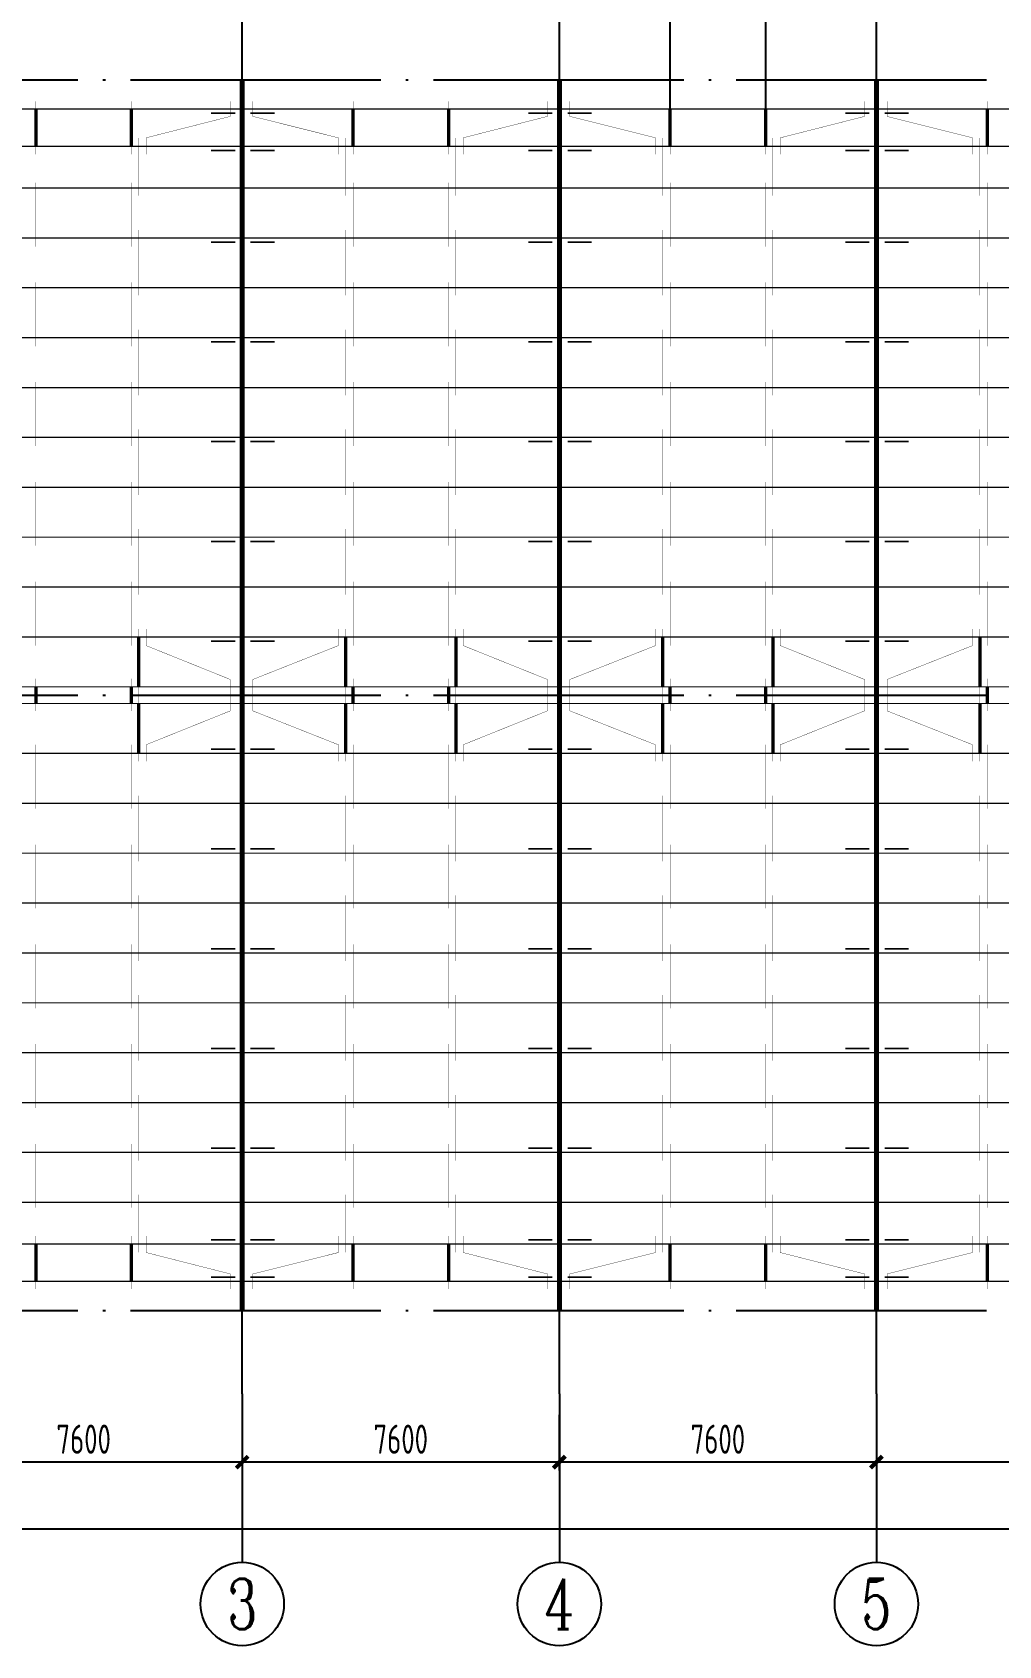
# Model space of a CAD drawing. Extents: x -3102990 to -851544, y -5293060 to -2540151.
# Drawn here: x -1889834 to -1878252, y -2656577 to -2637241 of the extents above; entities that cross this region are included whole.
import ezdxf
from ezdxf.enums import TextEntityAlignment as Align

# ---------------------------------------------------------------- set-up
doc = ezdxf.new("R2010")
doc.units = 0
doc.header["$LTSCALE"] = 1000
doc.header["$PDMODE"] = 1
for name, pattern in [('2', [16, 12.5, -1.5, 0.5, -1.5]), ('DASH', [0.35, 0.25, -0.1]), ('DOTE', [2.42, 2, -0.2, 0.02, -0.2])]:
    doc.linetypes.add(name, pattern=pattern)
doc.layers.get('0').update_dxf_attribs({"linetype": 'CONTINUOUS'})
doc.layers.get('Defpoints').update_dxf_attribs({"linetype": 'CONTINUOUS'})
for name, color, linetype in [('AXIS', 253, 'DOTE'), ('DIM', 3, 'CONTINUOUS'), ('NUM', 7, 'CONTINUOUS'), ('REIN', 1, 'CONTINUOUS')]:
    doc.layers.add(name, color=color, linetype=linetype)
doc.styles.add('TSSD_Axis', font='Complex.shx', dxfattribs={"width": 0.7, "bigfont": 'hztxt.shx'})
doc.styles.add('TSSD_Dimension', font='tssdeng.shx', dxfattribs={"width": 0.7, "bigfont": 'Hztxt.shx'})
doc.dimstyles.new('TSSD_200_100', dxfattribs={"dimtxt": 350, "dimasz": 100, "dimexe": 100, "dimexo": 250, "dimgap": 100, "dimtad": 1, "dimdec": 0, "dimlfac": 2, "dimzin": 0, "dimdsep": 46, "dimtxsty": 'TSSD_Dimension', "dimblk": 'ARCHTICK', "dimcen": 0, "dimdle": 100, "dimclrt": 7, "dimadec": 0, "dimazin": 0, "dimtfac": 1, "dimtdec": 0, "dimtix": 1, "dimtmove": 2, "dimatfit": 3, "dimfxl": 1, "dimtolj": 1, "dimtzin": 0, "dimarcsym": 0})

# ---------------------------------------------------------------- blocks, each defined once
blk = doc.blocks.new('ts_axno')
at = {"color": 0, "linetype": 'ByBlock', "lineweight": -2}
blk.add_circle((0, 0), 0.5, dxfattribs=at)
at = {"color": 0, "linetype": 'ByBlock', "lineweight": -2, "style": 'TSSD_Axis', "width": 0.7}
blk.add_attdef('A', text='', height=0.6, dxfattribs=at).set_placement((0, 0), align=Align.MIDDLE_CENTER)
blk = doc.blocks.new('_ArchTick')
at = {"color": 0, "const_width": 0.5}
blk.add_lwpolyline([(-0.71, -0.71), (0.71, 0.71)], dxfattribs=at)
blk = doc.blocks.new('*D1591')
at = {"layer": 'Defpoints', "color": 0, "ltscale": 1.5}
for p in [(-1879718, -2653560), (-1875918, -2653560), (-1879718, -2654377)]:
    blk.add_point(p, dxfattribs=at)
at = {"layer": 'DIM', "color": 0, "lineweight": -2, "ltscale": 1.5}
for p, q in [((-1879718, -2653810), (-1879718, -2654477)), ((-1875918, -2653810), (-1875918, -2654477)), ((-1875818, -2654377), (-1879818, -2654377))]:
    blk.add_line(p, q, dxfattribs=at)
at = {"layer": 'DIM', "color": 0, "lineweight": -2, "ltscale": 1.5, "xscale": 100, "yscale": 100, "zscale": 100, "rotation": 180}
blk.add_blockref('_ArchTick', (-1879718, -2654377), dxfattribs=at)
at = {"layer": 'DIM', "color": 0, "lineweight": -2, "ltscale": 1.5, "xscale": 100, "yscale": 100, "zscale": 100}
blk.add_blockref('_ArchTick', (-1875918, -2654377), dxfattribs=at)
at = {"layer": 'DIM', "color": 7, "ltscale": 1.5, "insert": (-1877818, -2654102), "char_height": 350, "attachment_point": 5, "style": 'TSSD_Dimension'}
blk.add_mtext('\\A1;7600', dxfattribs=at)
blk = doc.blocks.new('*D1592')
at = {"layer": 'Defpoints', "color": 0, "ltscale": 1.5}
for p in [(-1883518, -2653560), (-1879718, -2653560), (-1883518, -2654377)]:
    blk.add_point(p, dxfattribs=at)
at = {"layer": 'DIM', "color": 0, "lineweight": -2, "ltscale": 1.5}
for p, q in [((-1883518, -2653810), (-1883518, -2654477)), ((-1879718, -2653810), (-1879718, -2654477)), ((-1879618, -2654377), (-1883618, -2654377))]:
    blk.add_line(p, q, dxfattribs=at)
at = {"layer": 'DIM', "color": 0, "lineweight": -2, "ltscale": 1.5, "xscale": 100, "yscale": 100, "zscale": 100, "rotation": 180}
blk.add_blockref('_ArchTick', (-1883518, -2654377), dxfattribs=at)
at = {"layer": 'DIM', "color": 0, "lineweight": -2, "ltscale": 1.5, "xscale": 100, "yscale": 100, "zscale": 100}
blk.add_blockref('_ArchTick', (-1879718, -2654377), dxfattribs=at)
at = {"layer": 'DIM', "color": 7, "ltscale": 1.5, "insert": (-1881618, -2654102), "char_height": 350, "attachment_point": 5, "style": 'TSSD_Dimension'}
blk.add_mtext('\\A1;7600', dxfattribs=at)
blk = doc.blocks.new('*D1593')
at = {"layer": 'Defpoints', "color": 0, "ltscale": 1.5}
for p in [(-1887318, -2653560), (-1883518, -2653560), (-1887318, -2654377)]:
    blk.add_point(p, dxfattribs=at)
at = {"layer": 'DIM', "color": 0, "lineweight": -2, "ltscale": 1.5}
for p, q in [((-1887318, -2653810), (-1887318, -2654477)), ((-1883518, -2653810), (-1883518, -2654477)), ((-1883418, -2654377), (-1887418, -2654377))]:
    blk.add_line(p, q, dxfattribs=at)
at = {"layer": 'DIM', "color": 0, "lineweight": -2, "ltscale": 1.5, "xscale": 100, "yscale": 100, "zscale": 100, "rotation": 180}
blk.add_blockref('_ArchTick', (-1887318, -2654377), dxfattribs=at)
at = {"layer": 'DIM', "color": 0, "lineweight": -2, "ltscale": 1.5, "xscale": 100, "yscale": 100, "zscale": 100}
blk.add_blockref('_ArchTick', (-1883518, -2654377), dxfattribs=at)
at = {"layer": 'DIM', "color": 7, "ltscale": 1.5, "insert": (-1885418, -2654102), "char_height": 350, "attachment_point": 5, "style": 'TSSD_Dimension'}
blk.add_mtext('\\A1;7600', dxfattribs=at)
blk = doc.blocks.new('*D1594')
at = {"layer": 'Defpoints', "color": 0, "ltscale": 1.5}
for p in [(-1891118, -2653560), (-1887318, -2653560), (-1891118, -2654377)]:
    blk.add_point(p, dxfattribs=at)
at = {"layer": 'DIM', "color": 0, "lineweight": -2, "ltscale": 1.5}
for p, q in [((-1891118, -2653810), (-1891118, -2654477)), ((-1887318, -2653810), (-1887318, -2654477)), ((-1887218, -2654377), (-1891218, -2654377))]:
    blk.add_line(p, q, dxfattribs=at)
at = {"layer": 'DIM', "color": 0, "lineweight": -2, "ltscale": 1.5, "xscale": 100, "yscale": 100, "zscale": 100, "rotation": 180}
blk.add_blockref('_ArchTick', (-1891118, -2654377), dxfattribs=at)
at = {"layer": 'DIM', "color": 0, "lineweight": -2, "ltscale": 1.5, "xscale": 100, "yscale": 100, "zscale": 100}
blk.add_blockref('_ArchTick', (-1887318, -2654377), dxfattribs=at)
at = {"layer": 'DIM', "color": 7, "ltscale": 1.5, "insert": (-1889218, -2654102), "char_height": 350, "attachment_point": 5, "style": 'TSSD_Dimension'}
blk.add_mtext('\\A1;7600', dxfattribs=at)
blk = doc.blocks.new('*D1596')
at = {"layer": 'Defpoints', "color": 0, "ltscale": 1.5}
for p in [(-1894918, -2653560), (-1818918, -2653560), (-1818918, -2655177)]:
    blk.add_point(p, dxfattribs=at)
at = {"layer": 'DIM', "color": 0, "lineweight": -2, "ltscale": 1.5}
for p, q in [((-1894918, -2653810), (-1894918, -2655277)), ((-1818918, -2653810), (-1818918, -2655277)), ((-1895018, -2655177), (-1818818, -2655177))]:
    blk.add_line(p, q, dxfattribs=at)
at = {"layer": 'DIM', "color": 0, "lineweight": -2, "ltscale": 1.5, "xscale": 100, "yscale": 100, "zscale": 100, "rotation": 180}
blk.add_blockref('_ArchTick', (-1894918, -2655177), dxfattribs=at)
at = {"layer": 'DIM', "color": 0, "lineweight": -2, "ltscale": 1.5, "xscale": 100, "yscale": 100, "zscale": 100}
blk.add_blockref('_ArchTick', (-1818918, -2655177), dxfattribs=at)
at = {"layer": 'DIM', "color": 7, "ltscale": 1.5, "insert": (-1856918, -2654902), "char_height": 350, "attachment_point": 5, "style": 'TSSD_Dimension'}
blk.add_mtext('\\A1;152000', dxfattribs=at)

msp = doc.modelspace()

# ---------------------------------------------------------------- linework, layer by layer
at = {"color": 0, "linetype": 'ByBlock'}
for p, q in [((-1882190.13, -2638160.43), (-1882190.13, -2636725.7)), ((-1881045.1, -2638160.43), (-1881045.1, -2636725.7))]:
    msp.add_line(p, q, dxfattribs=at)
at = {"layer": 'AXIS', "ltscale": 1.5}
for p, q in [((-1887317.61, -2653560.25), (-1887317.61, -2636810.25)), ((-1883517.61, -2653560.25), (-1883517.61, -2636810.25)), ((-1879717.61, -2653560.25), (-1879717.61, -2636810.25)), ((-1895917.61, -2637810.25), (-1817917.61, -2637810.25)), ((-1895917.61, -2645185.25), (-1817917.61, -2645185.25)), ((-1895917.61, -2652560.25), (-1817917.61, -2652560.25))]:
    msp.add_line(p, q, dxfattribs=at)
at = {"layer": 'NUM', "ltscale": 1.5}
for p, q in [((-1887317.61, -2653560.25), (-1887317.61, -2655577.32)), ((-1883517.61, -2653560.25), (-1883517.61, -2655577.32)), ((-1879717.61, -2653560.25), (-1879717.61, -2655577.32))]:
    msp.add_line(p, q, dxfattribs=at)
at = {"layer": 'REIN', "color": 4, "linetype": '2', "ltscale": 0.1, "const_width": 60}
for points in [[(-1887317.61, -2637810.25), (-1887317.61, -2652560.25)], [(-1883517.61, -2637810.25), (-1883517.61, -2652560.25)], [(-1879717.61, -2637810.25), (-1879717.61, -2652560.25)]]:
    msp.add_lwpolyline(points, dxfattribs=at)
at = {"layer": 'REIN', "color": 3, "linetype": 'ByBlock'}
for points, const_width in [([(-1889790.13, -2638705.31), (-1889790.13, -2638068.74)], 4), ([(-1888645.1, -2638705.31), (-1888645.1, -2638068.74)], 4), ([(-1887460.76, -2638068.74), (-1887460.76, -2638248.97), (-1888470.13, -2638505.62), (-1888470.13, -2638705.31)], 4), ([(-1887190.68, -2638068.74), (-1887190.68, -2638248.97), (-1886165.1, -2638505.62), (-1886165.1, -2638705.31)], 4), ([(-1885990.13, -2638705.31), (-1885990.13, -2638068.74)], 4), ([(-1884845.1, -2638705.31), (-1884845.1, -2638068.74)], 4), ([(-1883660.76, -2638068.74), (-1883660.76, -2638248.97), (-1884670.13, -2638505.62), (-1884670.13, -2638705.31)], 4), ([(-1883390.68, -2638068.74), (-1883390.68, -2638248.97), (-1882365.1, -2638505.62), (-1882365.1, -2638705.31)], 4), ([(-1882190.13, -2638705.31), (-1882190.13, -2638068.74)], 4), ([(-1881045.1, -2638705.31), (-1881045.1, -2638068.74)], 4), ([(-1879860.76, -2638068.74), (-1879860.76, -2638248.97), (-1880870.13, -2638505.62), (-1880870.13, -2638705.31)], 4), ([(-1879590.68, -2638068.74), (-1879590.68, -2638248.97), (-1878565.1, -2638505.62), (-1878565.1, -2638705.31)], 4), ([(-1878390.13, -2638705.31), (-1878390.13, -2638068.74)], 4), ([(-1889790.13, -2638160.43), (-1889790.13, -2638608.82)], 40), ([(-1888645.1, -2638160.43), (-1888645.1, -2638608.82)], 40), ([(-1885990.13, -2638160.43), (-1885990.13, -2638608.82)], 40), ([(-1884845.1, -2638160.43), (-1884845.1, -2638608.82)], 40), ([(-1882190.13, -2638160.43), (-1882190.13, -2638608.82)], 40), ([(-1881045.1, -2638160.43), (-1881045.1, -2638608.82)], 40), ([(-1878390.13, -2638160.43), (-1878390.13, -2638608.82)], 40), ([(-1888557.61, -2638507.7), (-1888557.61, -2639198.73)], 4), ([(-1886077.61, -2638507.7), (-1886077.61, -2639198.73)], 4), ([(-1884757.61, -2638507.7), (-1884757.61, -2639198.73)], 4), ([(-1882277.61, -2638507.7), (-1882277.61, -2639198.73)], 4), ([(-1880957.61, -2638507.7), (-1880957.61, -2639198.73)], 4), ([(-1878477.61, -2638507.7), (-1878477.61, -2639198.73)], 4), ([(-1889790.13, -2639042.25), (-1889790.13, -2639808.14)], 4), ([(-1888645.1, -2639042.25), (-1888645.1, -2639808.14)], 4), ([(-1885990.13, -2639042.25), (-1885990.13, -2639808.14)], 4), ([(-1884845.1, -2639042.25), (-1884845.1, -2639808.14)], 4), ([(-1882190.13, -2639042.25), (-1882190.13, -2639808.14)], 4), ([(-1881045.1, -2639042.25), (-1881045.1, -2639808.14)], 4), ([(-1878390.13, -2639042.25), (-1878390.13, -2639808.14)], 4), ([(-1888557.61, -2639608.44), (-1888557.61, -2640394.44)], 4), ([(-1886077.61, -2639608.44), (-1886077.61, -2640394.44)], 4), ([(-1884757.61, -2639608.44), (-1884757.61, -2640394.44)], 4), ([(-1882277.61, -2639608.44), (-1882277.61, -2640394.44)], 4), ([(-1880957.61, -2639608.44), (-1880957.61, -2640394.44)], 4), ([(-1878477.61, -2639608.44), (-1878477.61, -2640394.44)], 4), ([(-1889790.13, -2640237.96), (-1889790.13, -2641003.85)], 4), ([(-1888645.1, -2640237.96), (-1888645.1, -2641003.85)], 4), ([(-1885990.13, -2640237.96), (-1885990.13, -2641003.85)], 4), ([(-1884845.1, -2640237.96), (-1884845.1, -2641003.85)], 4), ([(-1882190.13, -2640237.96), (-1882190.13, -2641003.85)], 4), ([(-1881045.1, -2640237.96), (-1881045.1, -2641003.85)], 4), ([(-1878390.13, -2640237.96), (-1878390.13, -2641003.85)], 4), ([(-1888557.61, -2640804.16), (-1888557.61, -2641590.16)], 4), ([(-1886077.61, -2640804.16), (-1886077.61, -2641590.16)], 4), ([(-1884757.61, -2640804.16), (-1884757.61, -2641590.16)], 4), ([(-1882277.61, -2640804.16), (-1882277.61, -2641590.16)], 4), ([(-1880957.61, -2640804.16), (-1880957.61, -2641590.16)], 4), ([(-1878477.61, -2640804.16), (-1878477.61, -2641590.16)], 4), ([(-1889790.13, -2641433.66), (-1889790.13, -2642199.55)], 4), ([(-1888645.1, -2641433.66), (-1888645.1, -2642199.55)], 4), ([(-1885990.13, -2641433.66), (-1885990.13, -2642199.55)], 4), ([(-1884845.1, -2641433.66), (-1884845.1, -2642199.55)], 4), ([(-1882190.13, -2641433.66), (-1882190.13, -2642199.55)], 4), ([(-1881045.1, -2641433.66), (-1881045.1, -2642199.55)], 4), ([(-1878390.13, -2641433.66), (-1878390.13, -2642199.55)], 4), ([(-1888557.61, -2641999.86), (-1888557.61, -2642785.86)], 4), ([(-1886077.61, -2641999.86), (-1886077.61, -2642785.86)], 4), ([(-1884757.61, -2641999.86), (-1884757.61, -2642785.86)], 4), ([(-1882277.61, -2641999.86), (-1882277.61, -2642785.86)], 4), ([(-1880957.61, -2641999.86), (-1880957.61, -2642785.86)], 4), ([(-1878477.61, -2641999.86), (-1878477.61, -2642785.86)], 4), ([(-1889790.13, -2642629.37), (-1889790.13, -2643395.26)], 4), ([(-1888645.1, -2642629.37), (-1888645.1, -2643395.26)], 4), ([(-1885990.13, -2642629.37), (-1885990.13, -2643395.26)], 4), ([(-1884845.1, -2642629.37), (-1884845.1, -2643395.26)], 4), ([(-1882190.13, -2642629.37), (-1882190.13, -2643395.26)], 4), ([(-1881045.1, -2642629.37), (-1881045.1, -2643395.26)], 4), ([(-1878390.13, -2642629.37), (-1878390.13, -2643395.26)], 4), ([(-1888557.61, -2643195.57), (-1888557.61, -2643981.57)], 4), ([(-1886077.61, -2643195.57), (-1886077.61, -2643981.57)], 4), ([(-1884757.61, -2643195.57), (-1884757.61, -2643981.57)], 4), ([(-1882277.61, -2643195.57), (-1882277.61, -2643981.57)], 4), ([(-1880957.61, -2643195.57), (-1880957.61, -2643981.57)], 4), ([(-1878477.61, -2643195.57), (-1878477.61, -2643981.57)], 4), ([(-1889790.13, -2643825.09), (-1889790.13, -2644590.97)], 4), ([(-1888645.1, -2643825.09), (-1888645.1, -2644590.97)], 4), ([(-1885990.13, -2643825.09), (-1885990.13, -2644590.97)], 4), ([(-1884845.1, -2643825.09), (-1884845.1, -2644590.97)], 4), ([(-1882190.13, -2643825.09), (-1882190.13, -2644590.97)], 4), ([(-1881045.1, -2643825.09), (-1881045.1, -2644590.97)], 4), ([(-1878390.13, -2643825.09), (-1878390.13, -2644590.97)], 4), ([(-1888557.61, -2645085.6), (-1888557.61, -2644487.77)], 40), ([(-1888557.61, -2644391.28), (-1888557.61, -2645177.29)], 4), ([(-1887460.76, -2645177.29), (-1887460.76, -2644997.07), (-1888470.13, -2644590.97), (-1888470.13, -2644391.28)], 4), ([(-1887190.68, -2645177.29), (-1887190.68, -2644997.07), (-1886165.1, -2644590.97), (-1886165.1, -2644391.28)], 4), ([(-1886077.61, -2645085.6), (-1886077.61, -2644487.77)], 40), ([(-1886077.61, -2644391.28), (-1886077.61, -2645177.29)], 4), ([(-1884757.61, -2645085.6), (-1884757.61, -2644487.77)], 40), ([(-1884757.61, -2644391.28), (-1884757.61, -2645177.29)], 4), ([(-1883660.76, -2645177.29), (-1883660.76, -2644997.07), (-1884670.13, -2644590.97), (-1884670.13, -2644391.28)], 4), ([(-1883390.68, -2645177.29), (-1883390.68, -2644997.07), (-1882365.1, -2644590.97), (-1882365.1, -2644391.28)], 4), ([(-1882277.61, -2645085.6), (-1882277.61, -2644487.77)], 40), ([(-1882277.61, -2644391.28), (-1882277.61, -2645177.29)], 4), ([(-1880957.61, -2645085.6), (-1880957.61, -2644487.77)], 40), ([(-1880957.61, -2644391.28), (-1880957.61, -2645177.29)], 4), ([(-1879860.76, -2645177.29), (-1879860.76, -2644997.07), (-1880870.13, -2644590.97), (-1880870.13, -2644391.28)], 4), ([(-1879590.68, -2645177.29), (-1879590.68, -2644997.07), (-1878565.1, -2644590.97), (-1878565.1, -2644391.28)], 4), ([(-1878477.61, -2645085.6), (-1878477.61, -2644487.77)], 40), ([(-1878477.61, -2644391.28), (-1878477.61, -2645177.29)], 4), ([(-1889790.13, -2645284.89), (-1889790.13, -2645085.6)], 40), ([(-1889790.13, -2644989.12), (-1889790.13, -2645376.58)], 4), ([(-1888645.1, -2645284.89), (-1888645.1, -2645085.6)], 40), ([(-1888645.1, -2644989.12), (-1888645.1, -2645376.58)], 4), ([(-1885990.13, -2645284.89), (-1885990.13, -2645085.6)], 40), ([(-1885990.13, -2644989.12), (-1885990.13, -2645376.58)], 4), ([(-1884845.1, -2645284.89), (-1884845.1, -2645085.6)], 40), ([(-1884845.1, -2644989.12), (-1884845.1, -2645376.58)], 4), ([(-1882190.13, -2645284.89), (-1882190.13, -2645085.6)], 40), ([(-1882190.13, -2644989.12), (-1882190.13, -2645376.58)], 4), ([(-1881045.1, -2645284.89), (-1881045.1, -2645085.6)], 40), ([(-1881045.1, -2644989.12), (-1881045.1, -2645376.58)], 4), ([(-1878390.13, -2645284.89), (-1878390.13, -2645085.6)], 40), ([(-1878390.13, -2644989.12), (-1878390.13, -2645376.58)], 4), ([(-1888557.61, -2645979.21), (-1888557.61, -2645193.21)], 4), ([(-1887460.76, -2645193.21), (-1887460.76, -2645373.43), (-1888470.13, -2645779.52), (-1888470.13, -2645979.21)], 4), ([(-1887190.68, -2645193.21), (-1887190.68, -2645373.43), (-1886165.1, -2645779.52), (-1886165.1, -2645979.21)], 4), ([(-1886077.61, -2645979.21), (-1886077.61, -2645193.21)], 4), ([(-1884757.61, -2645979.21), (-1884757.61, -2645193.21)], 4), ([(-1883660.76, -2645193.21), (-1883660.76, -2645373.43), (-1884670.13, -2645779.52), (-1884670.13, -2645979.21)], 4), ([(-1883390.68, -2645193.21), (-1883390.68, -2645373.43), (-1882365.1, -2645779.52), (-1882365.1, -2645979.21)], 4), ([(-1882277.61, -2645979.21), (-1882277.61, -2645193.21)], 4), ([(-1880957.61, -2645979.21), (-1880957.61, -2645193.21)], 4), ([(-1879860.76, -2645193.21), (-1879860.76, -2645373.43), (-1880870.13, -2645779.52), (-1880870.13, -2645979.21)], 4), ([(-1879590.68, -2645193.21), (-1879590.68, -2645373.43), (-1878565.1, -2645779.52), (-1878565.1, -2645979.21)], 4), ([(-1878477.61, -2645979.21), (-1878477.61, -2645193.21)], 4), ([(-1888557.61, -2645284.89), (-1888557.61, -2645882.73)], 40), ([(-1886077.61, -2645284.89), (-1886077.61, -2645882.73)], 40), ([(-1884757.61, -2645284.89), (-1884757.61, -2645882.73)], 40), ([(-1882277.61, -2645284.89), (-1882277.61, -2645882.73)], 40), ([(-1880957.61, -2645284.89), (-1880957.61, -2645882.73)], 40), ([(-1878477.61, -2645284.89), (-1878477.61, -2645882.73)], 40), ([(-1889790.13, -2646545.41), (-1889790.13, -2645779.52)], 4), ([(-1888645.1, -2646545.41), (-1888645.1, -2645779.52)], 4), ([(-1885990.13, -2646545.41), (-1885990.13, -2645779.52)], 4), ([(-1884845.1, -2646545.41), (-1884845.1, -2645779.52)], 4), ([(-1882190.13, -2646545.41), (-1882190.13, -2645779.52)], 4), ([(-1881045.1, -2646545.41), (-1881045.1, -2645779.52)], 4), ([(-1878390.13, -2646545.41), (-1878390.13, -2645779.52)], 4), ([(-1888557.61, -2647174.92), (-1888557.61, -2646388.92)], 4), ([(-1886077.61, -2647174.92), (-1886077.61, -2646388.92)], 4), ([(-1884757.61, -2647174.92), (-1884757.61, -2646388.92)], 4), ([(-1882277.61, -2647174.92), (-1882277.61, -2646388.92)], 4), ([(-1880957.61, -2647174.92), (-1880957.61, -2646388.92)], 4), ([(-1878477.61, -2647174.92), (-1878477.61, -2646388.92)], 4), ([(-1889790.13, -2647741.12), (-1889790.13, -2646975.24)], 4), ([(-1888645.1, -2647741.12), (-1888645.1, -2646975.24)], 4), ([(-1885990.13, -2647741.12), (-1885990.13, -2646975.24)], 4), ([(-1884845.1, -2647741.12), (-1884845.1, -2646975.24)], 4), ([(-1882190.13, -2647741.12), (-1882190.13, -2646975.24)], 4), ([(-1881045.1, -2647741.12), (-1881045.1, -2646975.24)], 4), ([(-1878390.13, -2647741.12), (-1878390.13, -2646975.24)], 4), ([(-1888557.61, -2648370.64), (-1888557.61, -2647584.64)], 4), ([(-1886077.61, -2648370.64), (-1886077.61, -2647584.64)], 4), ([(-1884757.61, -2648370.64), (-1884757.61, -2647584.64)], 4), ([(-1882277.61, -2648370.64), (-1882277.61, -2647584.64)], 4), ([(-1880957.61, -2648370.64), (-1880957.61, -2647584.64)], 4), ([(-1878477.61, -2648370.64), (-1878477.61, -2647584.64)], 4), ([(-1889790.13, -2648936.84), (-1889790.13, -2648170.95)], 4), ([(-1888645.1, -2648936.84), (-1888645.1, -2648170.95)], 4), ([(-1885990.13, -2648936.84), (-1885990.13, -2648170.95)], 4), ([(-1884845.1, -2648936.84), (-1884845.1, -2648170.95)], 4), ([(-1882190.13, -2648936.84), (-1882190.13, -2648170.95)], 4), ([(-1881045.1, -2648936.84), (-1881045.1, -2648170.95)], 4), ([(-1878390.13, -2648936.84), (-1878390.13, -2648170.95)], 4), ([(-1888557.61, -2649566.34), (-1888557.61, -2648780.34)], 4), ([(-1886077.61, -2649566.34), (-1886077.61, -2648780.34)], 4), ([(-1884757.61, -2649566.34), (-1884757.61, -2648780.34)], 4), ([(-1882277.61, -2649566.34), (-1882277.61, -2648780.34)], 4), ([(-1880957.61, -2649566.34), (-1880957.61, -2648780.34)], 4), ([(-1878477.61, -2649566.34), (-1878477.61, -2648780.34)], 4), ([(-1889790.13, -2650132.54), (-1889790.13, -2649366.65)], 4), ([(-1888645.1, -2650132.54), (-1888645.1, -2649366.65)], 4), ([(-1885990.13, -2650132.54), (-1885990.13, -2649366.65)], 4), ([(-1884845.1, -2650132.54), (-1884845.1, -2649366.65)], 4), ([(-1882190.13, -2650132.54), (-1882190.13, -2649366.65)], 4), ([(-1881045.1, -2650132.54), (-1881045.1, -2649366.65)], 4), ([(-1878390.13, -2650132.54), (-1878390.13, -2649366.65)], 4), ([(-1888557.61, -2650762.06), (-1888557.61, -2649976.05)], 4), ([(-1886077.61, -2650762.06), (-1886077.61, -2649976.05)], 4), ([(-1884757.61, -2650762.06), (-1884757.61, -2649976.05)], 4), ([(-1882277.61, -2650762.06), (-1882277.61, -2649976.05)], 4), ([(-1880957.61, -2650762.06), (-1880957.61, -2649976.05)], 4), ([(-1878477.61, -2650762.06), (-1878477.61, -2649976.05)], 4), ([(-1889790.13, -2651328.24), (-1889790.13, -2650562.36)], 4), ([(-1888645.1, -2651328.24), (-1888645.1, -2650562.36)], 4), ([(-1885990.13, -2651328.24), (-1885990.13, -2650562.36)], 4), ([(-1884845.1, -2651328.24), (-1884845.1, -2650562.36)], 4), ([(-1882190.13, -2651328.24), (-1882190.13, -2650562.36)], 4), ([(-1881045.1, -2651328.24), (-1881045.1, -2650562.36)], 4), ([(-1878390.13, -2651328.24), (-1878390.13, -2650562.36)], 4), ([(-1888557.61, -2651862.8), (-1888557.61, -2651171.76)], 4), ([(-1886077.61, -2651862.8), (-1886077.61, -2651171.76)], 4), ([(-1884757.61, -2651862.8), (-1884757.61, -2651171.76)], 4), ([(-1882277.61, -2651862.8), (-1882277.61, -2651171.76)], 4), ([(-1880957.61, -2651862.8), (-1880957.61, -2651171.76)], 4), ([(-1878477.61, -2651862.8), (-1878477.61, -2651171.76)], 4), ([(-1889790.13, -2652210.07), (-1889790.13, -2651761.68)], 40), ([(-1889790.13, -2651665.19), (-1889790.13, -2652301.75)], 4), ([(-1888645.1, -2652210.07), (-1888645.1, -2651761.68)], 40), ([(-1888645.1, -2651665.19), (-1888645.1, -2652301.75)], 4), ([(-1887460.76, -2652301.75), (-1887460.76, -2652121.53), (-1888470.13, -2651864.88), (-1888470.13, -2651665.19)], 4), ([(-1887190.68, -2652301.75), (-1887190.68, -2652121.53), (-1886165.1, -2651864.88), (-1886165.1, -2651665.19)], 4), ([(-1885990.13, -2652210.07), (-1885990.13, -2651761.68)], 40), ([(-1885990.13, -2651665.19), (-1885990.13, -2652301.75)], 4), ([(-1884845.1, -2652210.07), (-1884845.1, -2651761.68)], 40), ([(-1884845.1, -2651665.19), (-1884845.1, -2652301.75)], 4), ([(-1883660.76, -2652301.75), (-1883660.76, -2652121.53), (-1884670.13, -2651864.88), (-1884670.13, -2651665.19)], 4), ([(-1883390.68, -2652301.75), (-1883390.68, -2652121.53), (-1882365.1, -2651864.88), (-1882365.1, -2651665.19)], 4), ([(-1882190.13, -2652210.07), (-1882190.13, -2651761.68)], 40), ([(-1882190.13, -2651665.19), (-1882190.13, -2652301.75)], 4), ([(-1881045.1, -2652210.07), (-1881045.1, -2651761.68)], 40), ([(-1881045.1, -2651665.19), (-1881045.1, -2652301.75)], 4), ([(-1879860.76, -2652301.75), (-1879860.76, -2652121.53), (-1880870.13, -2651864.88), (-1880870.13, -2651665.19)], 4), ([(-1879590.68, -2652301.75), (-1879590.68, -2652121.53), (-1878565.1, -2651864.88), (-1878565.1, -2651665.19)], 4), ([(-1878390.13, -2652210.07), (-1878390.13, -2651761.68)], 40), ([(-1878390.13, -2651665.19), (-1878390.13, -2652301.75)], 4)]:
    msp.add_lwpolyline(points, dxfattribs=dict(at, const_width=const_width))
at = {"layer": 'REIN', "color": 6, "lineweight": 5, "const_width": 15}
for points in [[(-1837917.61, -2638160.43), (-1895571.72, -2638160.43)], [(-1837917.61, -2638608.82), (-1895555.22, -2638608.82)], [(-1837917.61, -2639107.04), (-1895536.9, -2639107.04)], [(-1837917.61, -2639704.9), (-1895514.91, -2639704.9)], [(-1837917.61, -2640302.76), (-1895492.91, -2640302.76)], [(-1837917.61, -2640900.6), (-1895470.92, -2640900.6)], [(-1837917.61, -2641498.47), (-1895448.93, -2641498.47)], [(-1837917.61, -2642096.32), (-1895426.94, -2642096.32)], [(-1837917.61, -2642694.18), (-1895404.95, -2642694.18)], [(-1837917.61, -2643292.03), (-1895382.95, -2643292.03)], [(-1837917.61, -2643889.89), (-1895360.96, -2643889.89)], [(-1837917.61, -2644487.77), (-1895338.97, -2644487.77)], [(-1837917.61, -2645085.6), (-1895316.98, -2645085.6)], [(-1837917.61, -2645284.89), (-1895309.65, -2645284.89)], [(-1837917.61, -2645882.73), (-1895287.66, -2645882.73)], [(-1837917.61, -2646480.61), (-1895265.67, -2646480.61)], [(-1837917.61, -2647078.46), (-1895243.67, -2647078.46)], [(-1837917.61, -2647676.32), (-1895221.68, -2647676.32)], [(-1837917.61, -2648274.18), (-1895199.69, -2648274.18)], [(-1837917.61, -2648872.02), (-1895177.7, -2648872.02)], [(-1837917.61, -2649469.89), (-1895155.71, -2649469.89)], [(-1837917.61, -2650067.74), (-1895133.71, -2650067.74)], [(-1837917.61, -2650665.6), (-1895111.72, -2650665.6)], [(-1837917.61, -2651263.46), (-1895089.73, -2651263.46)], [(-1837917.61, -2651761.68), (-1895071.4, -2651761.68)], [(-1837917.61, -2652210.07), (-1895054.91, -2652210.07)]]:
    msp.add_lwpolyline(points, dxfattribs=at)
at = {"layer": 'REIN', "color": 2, "linetype": 'DASH', "ltscale": 0.4, "const_width": 20}
for points in [[(-1887401.51, -2638211.09), (-1887690.67, -2638211.09)], [(-1886929.9, -2638211.09), (-1887219.06, -2638211.09)], [(-1883601.51, -2638211.09), (-1883890.67, -2638211.09)], [(-1883129.9, -2638211.09), (-1883419.06, -2638211.09)], [(-1879801.51, -2638211.09), (-1880090.67, -2638211.09)], [(-1879329.9, -2638211.09), (-1879619.06, -2638211.09)], [(-1887401.51, -2638659.48), (-1887690.67, -2638659.48)], [(-1886929.9, -2638659.48), (-1887219.06, -2638659.48)], [(-1883601.51, -2638659.48), (-1883890.67, -2638659.48)], [(-1883129.9, -2638659.48), (-1883419.06, -2638659.48)], [(-1879801.51, -2638659.48), (-1880090.67, -2638659.48)], [(-1879329.9, -2638659.48), (-1879619.06, -2638659.48)], [(-1887401.51, -2639755.56), (-1887690.67, -2639755.56)], [(-1886929.9, -2639755.56), (-1887219.06, -2639755.56)], [(-1883601.51, -2639755.56), (-1883890.67, -2639755.56)], [(-1883129.9, -2639755.56), (-1883419.06, -2639755.56)], [(-1879801.51, -2639755.56), (-1880090.67, -2639755.56)], [(-1879329.9, -2639755.56), (-1879619.06, -2639755.56)], [(-1887401.51, -2640951.27), (-1887690.67, -2640951.27)], [(-1886929.9, -2640951.27), (-1887219.06, -2640951.27)], [(-1883601.51, -2640951.27), (-1883890.67, -2640951.27)], [(-1883129.9, -2640951.27), (-1883419.06, -2640951.27)], [(-1879801.51, -2640951.27), (-1880090.67, -2640951.27)], [(-1879329.9, -2640951.27), (-1879619.06, -2640951.27)], [(-1887401.51, -2642146.98), (-1887690.67, -2642146.98)], [(-1886929.9, -2642146.98), (-1887219.06, -2642146.98)], [(-1883601.51, -2642146.98), (-1883890.67, -2642146.98)], [(-1883129.9, -2642146.98), (-1883419.06, -2642146.98)], [(-1879801.51, -2642146.98), (-1880090.67, -2642146.98)], [(-1879329.9, -2642146.98), (-1879619.06, -2642146.98)], [(-1887401.51, -2643342.69), (-1887690.67, -2643342.69)], [(-1886929.9, -2643342.69), (-1887219.06, -2643342.69)], [(-1883601.51, -2643342.69), (-1883890.67, -2643342.69)], [(-1883129.9, -2643342.69), (-1883419.06, -2643342.69)], [(-1879801.51, -2643342.69), (-1880090.67, -2643342.69)], [(-1879329.9, -2643342.69), (-1879619.06, -2643342.69)], [(-1887401.51, -2644538.43), (-1887690.67, -2644538.43)], [(-1886929.9, -2644538.43), (-1887219.06, -2644538.43)], [(-1883601.51, -2644538.43), (-1883890.67, -2644538.43)], [(-1883129.9, -2644538.43), (-1883419.06, -2644538.43)], [(-1879801.51, -2644538.43), (-1880090.67, -2644538.43)], [(-1879329.9, -2644538.43), (-1879619.06, -2644538.43)], [(-1887401.51, -2645832.06), (-1887690.67, -2645832.06)], [(-1886929.9, -2645832.06), (-1887219.06, -2645832.06)], [(-1883601.51, -2645832.06), (-1883890.67, -2645832.06)], [(-1883129.9, -2645832.06), (-1883419.06, -2645832.06)], [(-1879801.51, -2645832.06), (-1880090.67, -2645832.06)], [(-1879329.9, -2645832.06), (-1879619.06, -2645832.06)], [(-1887401.51, -2647027.8), (-1887690.67, -2647027.8)], [(-1886929.9, -2647027.8), (-1887219.06, -2647027.8)], [(-1883601.51, -2647027.8), (-1883890.67, -2647027.8)], [(-1883129.9, -2647027.8), (-1883419.06, -2647027.8)], [(-1879801.51, -2647027.8), (-1880090.67, -2647027.8)], [(-1879329.9, -2647027.8), (-1879619.06, -2647027.8)], [(-1887401.51, -2648223.52), (-1887690.67, -2648223.52)], [(-1886929.9, -2648223.52), (-1887219.06, -2648223.52)], [(-1883601.51, -2648223.52), (-1883890.67, -2648223.52)], [(-1883129.9, -2648223.52), (-1883419.06, -2648223.52)], [(-1879801.51, -2648223.52), (-1880090.67, -2648223.52)], [(-1879329.9, -2648223.52), (-1879619.06, -2648223.52)], [(-1887401.51, -2649419.23), (-1887690.67, -2649419.23)], [(-1886929.9, -2649419.23), (-1887219.06, -2649419.23)], [(-1883601.51, -2649419.23), (-1883890.67, -2649419.23)], [(-1883129.9, -2649419.23), (-1883419.06, -2649419.23)], [(-1879801.51, -2649419.23), (-1880090.67, -2649419.23)], [(-1879329.9, -2649419.23), (-1879619.06, -2649419.23)], [(-1887401.51, -2650614.94), (-1887690.67, -2650614.94)], [(-1886929.9, -2650614.94), (-1887219.06, -2650614.94)], [(-1883601.51, -2650614.94), (-1883890.67, -2650614.94)], [(-1883129.9, -2650614.94), (-1883419.06, -2650614.94)], [(-1879801.51, -2650614.94), (-1880090.67, -2650614.94)], [(-1879329.9, -2650614.94), (-1879619.06, -2650614.94)], [(-1887401.51, -2651711.01), (-1887690.67, -2651711.01)], [(-1886929.9, -2651711.01), (-1887219.06, -2651711.01)], [(-1883601.51, -2651711.01), (-1883890.67, -2651711.01)], [(-1883129.9, -2651711.01), (-1883419.06, -2651711.01)], [(-1879801.51, -2651711.01), (-1880090.67, -2651711.01)], [(-1879329.9, -2651711.01), (-1879619.06, -2651711.01)], [(-1887401.51, -2652159.41), (-1887690.67, -2652159.41)], [(-1886929.9, -2652159.41), (-1887219.06, -2652159.41)], [(-1883601.51, -2652159.41), (-1883890.67, -2652159.41)], [(-1883129.9, -2652159.41), (-1883419.06, -2652159.41)], [(-1879801.51, -2652159.41), (-1880090.67, -2652159.41)], [(-1879329.9, -2652159.41), (-1879619.06, -2652159.41)]]:
    msp.add_lwpolyline(points, dxfattribs=at)

# ---------------------------------------------------------------- block references
at = {"layer": 'NUM'}
ref = msp.add_blockref('ts_axno', (-1887317.61, -2656077.32), dxfattribs=dict(at, xscale=1000, yscale=1000, zscale=1000))
ref.add_attrib('3', '3', dxfattribs={"height": 600, "style": 'TSSD_Axis', "width": 0.7}).set_placement((-1887317.61, -2656077.32), align=Align.MIDDLE_CENTER)
ref = msp.add_blockref('ts_axno', (-1883517.61, -2656077.32), dxfattribs=dict(at, xscale=1000, yscale=1000, zscale=1000))
ref.add_attrib('4', '4', dxfattribs={"height": 600, "style": 'TSSD_Axis', "width": 0.7}).set_placement((-1883517.61, -2656077.32), align=Align.MIDDLE_CENTER)
ref = msp.add_blockref('ts_axno', (-1879717.61, -2656077.32), dxfattribs=dict(at, xscale=1000, yscale=1000, zscale=1000))
ref.add_attrib('5', '5', dxfattribs={"height": 600, "style": 'TSSD_Axis', "width": 0.7}).set_placement((-1879717.61, -2656077.32), align=Align.MIDDLE_CENTER)

# ---------------------------------------------------------------- dimensions: what is measured, and where the dimension line sits
at = {"layer": 'DIM', "ltscale": 1.5}
for base, p1, p2, picture, middle in [((-1818917.61, -2655177.32), (-1894917.61, -2653560.25), (-1818917.61, -2653560.25), '*D1596', (-1856917.61, -2654902.32)), ((-1891117.61, -2654377.32), (-1887317.61, -2653560.25), (-1891117.61, -2653560.25), '*D1594', (-1889217.61, -2654102.32)), ((-1887317.61, -2654377.32), (-1883517.61, -2653560.25), (-1887317.61, -2653560.25), '*D1593', (-1885417.61, -2654102.32)), ((-1883517.61, -2654377.32), (-1879717.61, -2653560.25), (-1883517.61, -2653560.25), '*D1592', (-1881617.61, -2654102.32)), ((-1879717.61, -2654377.32), (-1875917.61, -2653560.25), (-1879717.61, -2653560.25), '*D1591', (-1877817.61, -2654102.32))]:
    dim = msp.add_linear_dim(base=base, p1=p1, p2=p2, angle=180, dimstyle='TSSD_200_100', dxfattribs=at)
    dim.commit()
    dim.dimension.update_dxf_attribs({"geometry": picture, "text_midpoint": middle})

doc.saveas('drawing.dxf')
